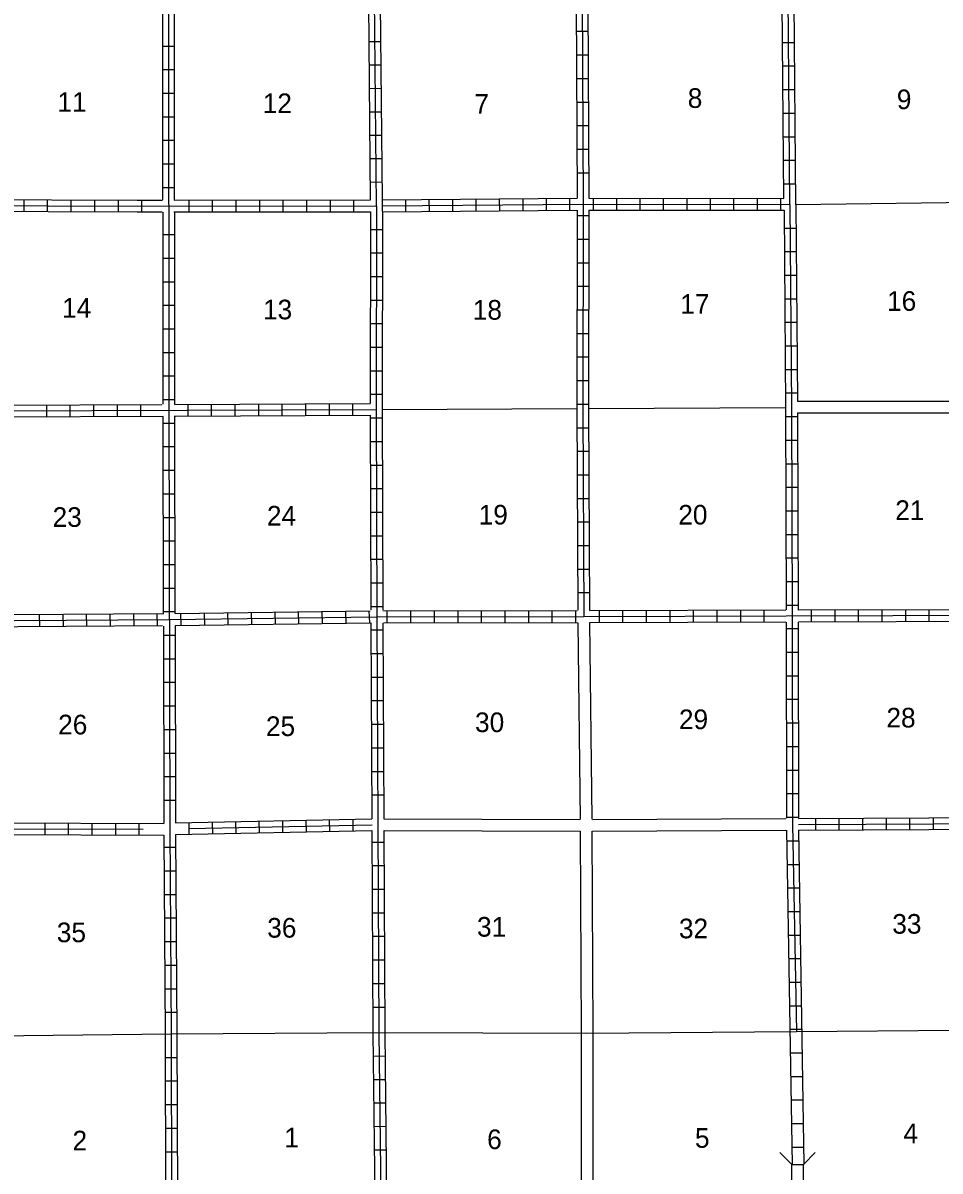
# Model space of a CAD drawing. Extents: x 1605906 to 2219167, y 16348238 to 16763675.
# Drawn here: x 1830132 to 1853485, y 16465354 to 16494584 of the extents above; entities that cross this region are included whole.
import ezdxf

# ---------------------------------------------------------------- set-up
doc = ezdxf.new("R2010")
doc.units = 0
for name, color, linetype in [('L10', 7, 'Continuous'), ('L11', 7, 'Continuous'), ('L13', 7, 'Continuous'), ('L14', 7, 'Continuous'), ('L18', 7, 'Continuous'), ('L4', 7, 'Continuous'), ('L8', 7, 'Continuous'), ('L9', 7, 'Continuous')]:
    doc.layers.add(name, color=color, linetype=linetype)

msp = doc.modelspace()

# ---------------------------------------------------------------- linework, layer by layer
at = {"layer": 'L10'}
for points in [[(1844261, 16479314), (1844319, 16474305)], [(1844561, 16479322), (1844619, 16474314)], [(1839327, 16474322), (1844302, 16474305)], [(1844636, 16474305), (1849560, 16474330)], [(1839327, 16474022), (1844319, 16474005)], [(1844319, 16474005), (1844344, 16468863), (1844344, 16463772)], [(1844619, 16474005), (1844644, 16468863), (1844644, 16463763)], [(1844636, 16474005), (1849560, 16474030)]]:
    msp.add_lwpolyline(points, dxfattribs=at)
at = {"layer": 'L11'}
for p, q in [((1849852, 16484955), (1854810, 16484955)), ((1849852, 16484655), (1854810, 16484655))]:
    msp.add_line(p, q, dxfattribs=at)
at = {"layer": 'L13'}
for p, q in [((1839277, 16484747), (1844235, 16484772)), ((1844535, 16484772), (1849553, 16484797))]:
    msp.add_line(p, q, dxfattribs=at)
at = {"layer": 'L18'}
for p, q in [((1849710, 16465522), (1849402, 16465822)), ((1850010, 16465522), (1850302, 16465822)), ((1849710, 16465522), (1850010, 16465522)), ((1849710, 16464922), (1849710, 16465522)), ((1850010, 16464922), (1850010, 16465522))]:
    msp.add_line(p, q, dxfattribs=at)
at = {"layer": 'L4'}
for points in [[(1849810, 16489966), (1854935, 16490030), (1860193, 16490022), (1861277, 16490022)], [(1839194, 16468880), (1844494, 16468863), (1849827, 16468905), (1853960, 16468938)], [(1812778, 16468722), (1818078, 16468747), (1823370, 16468755), (1828644, 16468788), (1833903, 16468847), (1839194, 16468880)]]:
    msp.add_lwpolyline(points, dxfattribs=at)
at = {"layer": 'L8'}
for p, q in [((1838986, 16490080), (1838937, 16495080)), ((1839286, 16490080), (1839237, 16495080)), ((1844227, 16494372), (1844527, 16494372)), ((1839246, 16494107), (1838948, 16494104)), ((1849477, 16494089), (1849777, 16494089)), ((1833686, 16493997), (1833986, 16493997)), ((1844227, 16493772), (1844527, 16493772)), ((1839252, 16493510), (1838953, 16493507)), ((1849485, 16493489), (1849785, 16493489)), ((1833686, 16493397), (1833986, 16493397)), ((1844227, 16493172), (1844527, 16493172)), ((1839258, 16492913), (1838959, 16492910)), ((1849485, 16492889), (1849785, 16492889)), ((1833686, 16492797), (1833986, 16492797)), ((1839263, 16492317), (1838965, 16492314)), ((1844236, 16492572), (1844536, 16492572)), ((1833686, 16492197), (1833986, 16492197)), ((1849494, 16492289), (1849794, 16492289)), ((1839269, 16491720), (1838971, 16491717)), ((1844236, 16491972), (1844536, 16491972)), ((1833686, 16491597), (1833986, 16491597)), ((1849494, 16491689), (1849794, 16491689)), ((1839275, 16491124), (1838977, 16491121)), ((1844236, 16491372), (1844536, 16491372)), ((1833686, 16490997), (1833986, 16490997)), ((1849502, 16491089), (1849802, 16491089)), ((1844244, 16490772), (1844544, 16490772)), ((1833686, 16490397), (1833986, 16490397)), ((1839281, 16490527), (1838983, 16490524)), ((1849510, 16490489), (1849810, 16490489)), ((1830161, 16489780), (1830161, 16490080)), ((1830761, 16489780), (1830761, 16490080)), ((1831361, 16489780), (1831361, 16490080)), ((1831961, 16489772), (1831961, 16490072)), ((1832561, 16489772), (1832561, 16490072)), ((1833161, 16489772), (1833161, 16490072)), ((1834361, 16489772), (1834361, 16490072)), ((1834961, 16489772), (1834961, 16490072)), ((1835561, 16489772), (1835561, 16490072)), ((1836161, 16489780), (1836161, 16490080)), ((1836761, 16489780), (1836761, 16490080)), ((1837361, 16489780), (1837361, 16490080)), ((1837961, 16489780), (1837961, 16490080)), ((1838561, 16489780), (1838561, 16490080)), ((1839289, 16489781), (1839286, 16490079)), ((1839885, 16489786), (1839883, 16490084)), ((1840482, 16489791), (1840480, 16490089)), ((1841079, 16489796), (1841076, 16490094)), ((1841675, 16489801), (1841673, 16490099)), ((1842272, 16489805), (1842269, 16490104)), ((1842868, 16489810), (1842866, 16490109)), ((1843465, 16489815), (1843462, 16490113)), ((1844061, 16489820), (1844059, 16490118)), ((1844657, 16489822), (1844657, 16490121)), ((1845253, 16489821), (1845254, 16490120)), ((1845850, 16489820), (1845850, 16490119)), ((1846446, 16489820), (1846447, 16490118)), ((1847043, 16489819), (1847044, 16490117)), ((1847640, 16489818), (1847640, 16490116)), ((1848236, 16489817), (1848237, 16490115)), ((1848833, 16489816), (1848833, 16490114)), ((1849430, 16489815), (1849430, 16490113)), ((1844544, 16489672), (1844244, 16489672)), ((1833694, 16489197), (1833994, 16489197)), ((1838986, 16489330), (1839286, 16489330)), ((1849519, 16489364), (1849819, 16489364)), ((1844544, 16489072), (1844244, 16489072)), ((1833694, 16488597), (1833994, 16488597)), ((1838986, 16488730), (1839286, 16488730)), ((1849519, 16488764), (1849819, 16488764)), ((1844544, 16488472), (1844244, 16488472)), ((1833694, 16487997), (1833994, 16487997)), ((1838986, 16488130), (1839286, 16488130)), ((1849527, 16488164), (1849827, 16488164)), ((1844544, 16487872), (1844244, 16487872)), ((1833694, 16487397), (1833994, 16487397)), ((1838986, 16487530), (1839286, 16487530)), ((1849527, 16487564), (1849827, 16487564)), ((1844536, 16487272), (1844236, 16487272)), ((1833694, 16486797), (1833994, 16486797)), ((1838977, 16486930), (1839277, 16486930)), ((1849535, 16486964), (1849835, 16486964)), ((1844536, 16486672), (1844236, 16486672)), ((1833694, 16486197), (1833994, 16486197)), ((1838977, 16486330), (1839277, 16486330)), ((1849535, 16486364), (1849835, 16486364)), ((1844536, 16486072), (1844236, 16486072)), ((1833694, 16485597), (1833994, 16485597)), ((1838977, 16485730), (1839277, 16485730)), ((1849544, 16485764), (1849844, 16485764)), ((1844536, 16485472), (1844236, 16485472)), ((1833694, 16484997), (1833994, 16484997)), ((1838977, 16485130), (1839277, 16485130)), ((1849552, 16485164), (1849852, 16485164)), ((1823311, 16484680), (1839127, 16484747)), ((1823461, 16484830), (1833669, 16484872)), ((1830728, 16484864), (1830728, 16484564)), ((1831328, 16484864), (1831328, 16484564)), ((1831928, 16484864), (1831928, 16484564)), ((1832528, 16484872), (1832528, 16484572)), ((1833128, 16484872), (1833128, 16484572)), ((1833994, 16484872), (1838977, 16484897)), ((1834328, 16484880), (1834328, 16484580)), ((1834928, 16484880), (1834928, 16484580)), ((1835528, 16484880), (1835528, 16484580)), ((1836128, 16484880), (1836128, 16484580)), ((1836727, 16484889), (1836727, 16484589)), ((1837327, 16484889), (1837327, 16484589)), ((1837927, 16484889), (1837927, 16484589)), ((1838527, 16484897), (1838527, 16484597)), ((1844536, 16484872), (1844236, 16484872)), ((1823461, 16484530), (1833703, 16484572)), ((1834019, 16484572), (1838977, 16484597)), ((1838977, 16484530), (1839277, 16484530)), ((1849552, 16484564), (1849852, 16484564)), ((1833694, 16484397), (1833994, 16484397)), ((1844536, 16484272), (1844236, 16484272)), ((1838977, 16483930), (1839277, 16483930)), ((1849552, 16483964), (1849852, 16483964)), ((1833694, 16483797), (1833994, 16483797)), ((1844544, 16483672), (1844244, 16483672)), ((1838986, 16483330), (1839286, 16483330)), ((1849560, 16483364), (1849860, 16483364)), ((1833694, 16483197), (1833994, 16483197)), ((1844544, 16483072), (1844244, 16483072)), ((1838986, 16482730), (1839286, 16482730)), ((1849560, 16482764), (1849860, 16482764)), ((1833703, 16482597), (1834003, 16482597)), ((1844544, 16482472), (1844244, 16482472)), ((1838986, 16482130), (1839286, 16482130)), ((1849560, 16482164), (1849860, 16482164)), ((1833703, 16481997), (1834003, 16481997)), ((1844552, 16481872), (1844252, 16481872)), ((1838986, 16481530), (1839286, 16481530)), ((1849560, 16481564), (1849860, 16481564)), ((1833703, 16481397), (1834003, 16481397)), ((1844552, 16481272), (1844252, 16481272)), ((1838986, 16480930), (1839286, 16480930)), ((1849560, 16480964), (1849860, 16480964)), ((1833703, 16480797), (1834003, 16480797)), ((1844552, 16480672), (1844252, 16480672)), ((1838994, 16480330), (1839294, 16480330)), ((1849569, 16480364), (1849869, 16480364)), ((1833703, 16480197), (1834003, 16480197)), ((1844561, 16480072), (1844261, 16480072)), ((1838994, 16479730), (1839294, 16479730)), ((1849569, 16479764), (1849869, 16479764)), ((1830561, 16479222), (1830553, 16479522)), ((1831161, 16479230), (1831153, 16479530)), ((1831761, 16479230), (1831753, 16479530)), ((1832361, 16479239), (1832353, 16479539)), ((1832961, 16479239), (1832953, 16479539)), ((1833561, 16479247), (1833553, 16479547)), ((1833703, 16479597), (1834003, 16479597)), ((1834161, 16479247), (1834153, 16479547)), ((1834761, 16479255), (1834753, 16479555)), ((1835361, 16479264), (1835353, 16479564)), ((1835961, 16479272), (1835953, 16479572)), ((1836561, 16479280), (1836552, 16479580)), ((1837161, 16479289), (1837152, 16479589)), ((1837761, 16479297), (1837752, 16479597)), ((1838361, 16479305), (1838352, 16479605)), ((1838961, 16479314), (1838952, 16479614)), ((1839402, 16479614), (1839402, 16479314)), ((1840002, 16479614), (1840002, 16479314)), ((1840602, 16479614), (1840602, 16479314)), ((1841202, 16479614), (1841202, 16479314)), ((1841802, 16479622), (1841802, 16479322)), ((1842402, 16479622), (1842402, 16479322)), ((1843002, 16479622), (1843002, 16479322)), ((1843602, 16479622), (1843602, 16479322)), ((1844202, 16479622), (1844202, 16479322)), ((1844802, 16479622), (1844802, 16479322)), ((1845402, 16479622), (1845402, 16479322)), ((1846002, 16479630), (1846002, 16479330)), ((1846602, 16479630), (1846602, 16479330)), ((1847202, 16479630), (1847202, 16479330)), ((1847802, 16479630), (1847802, 16479330)), ((1848402, 16479639), (1848402, 16479339)), ((1849002, 16479639), (1849002, 16479339)), ((1850202, 16479639), (1850202, 16479339)), ((1850802, 16479639), (1850802, 16479339)), ((1851402, 16479647), (1851402, 16479347)), ((1852002, 16479647), (1852002, 16479347)), ((1852602, 16479647), (1852602, 16479347)), ((1853202, 16479647), (1853202, 16479347)), ((1849569, 16479164), (1849869, 16479164)), ((1833711, 16478997), (1834011, 16478997)), ((1838994, 16479130), (1839294, 16479130)), ((1849569, 16478564), (1849869, 16478564)), ((1833711, 16478397), (1834011, 16478397)), ((1839002, 16478530), (1839302, 16478530)), ((1833711, 16477797), (1834011, 16477797)), ((1839002, 16477930), (1839302, 16477930)), ((1849569, 16477964), (1849869, 16477964)), ((1833711, 16477197), (1834011, 16477197)), ((1839002, 16477330), (1839302, 16477330)), ((1849569, 16477364), (1849869, 16477364)), ((1833711, 16476597), (1834011, 16476597)), ((1839011, 16476730), (1839311, 16476730)), ((1849577, 16476764), (1849877, 16476764)), ((1833711, 16475997), (1834011, 16475997)), ((1839011, 16476130), (1839311, 16476130)), ((1849577, 16476164), (1849877, 16476164)), ((1833719, 16475397), (1834019, 16475397)), ((1839011, 16475530), (1839311, 16475530)), ((1849577, 16475564), (1849877, 16475564)), ((1833719, 16474797), (1834019, 16474797)), ((1839019, 16474930), (1839319, 16474930)), ((1849577, 16474964), (1849877, 16474964)), ((1828769, 16474222), (1833719, 16474205)), ((1830694, 16473914), (1830694, 16474214)), ((1831294, 16473914), (1831294, 16474214)), ((1831894, 16473914), (1831894, 16474214)), ((1832494, 16473905), (1832494, 16474205)), ((1833094, 16473905), (1833094, 16474205)), ((1834353, 16474228), (1834359, 16473929)), ((1834949, 16474240), (1834955, 16473941)), ((1835546, 16474251), (1835552, 16473953)), ((1836142, 16474263), (1836148, 16473965)), ((1836739, 16474275), (1836745, 16473977)), ((1837335, 16474287), (1837341, 16473989)), ((1837932, 16474299), (1837938, 16474001)), ((1838528, 16474311), (1838534, 16474013)), ((1849577, 16474364), (1849877, 16474364)), ((1850310, 16474330), (1850310, 16474030)), ((1850910, 16474338), (1850910, 16474038)), ((1851510, 16474338), (1851510, 16474038)), ((1852110, 16474338), (1852110, 16474038)), ((1852710, 16474347), (1852710, 16474047)), ((1853310, 16474347), (1853310, 16474047)), ((1823495, 16474088), (1833194, 16474055)), ((1828778, 16473922), (1833719, 16473905)), ((1833719, 16473597), (1834019, 16473597)), ((1839019, 16473730), (1839319, 16473730)), ((1849585, 16473763), (1849885, 16473763)), ((1839027, 16473130), (1839327, 16473130)), ((1849594, 16473163), (1849894, 16473163)), ((1833728, 16472997), (1834028, 16472997)), ((1839027, 16472530), (1839327, 16472530)), ((1849610, 16472563), (1849910, 16472563)), ((1833728, 16472397), (1834028, 16472397)), ((1839027, 16471930), (1839327, 16471930)), ((1849619, 16471963), (1849919, 16471963)), ((1833736, 16471797), (1834036, 16471797)), ((1839036, 16471330), (1839336, 16471330)), ((1849627, 16471363), (1849927, 16471363)), ((1833736, 16471197), (1834036, 16471197)), ((1839036, 16470730), (1839336, 16470730)), ((1849644, 16470763), (1849944, 16470763)), ((1833744, 16470597), (1834044, 16470597)), ((1839036, 16470130), (1839336, 16470130)), ((1849652, 16470163), (1849952, 16470163)), ((1833744, 16469997), (1834044, 16469997)), ((1839044, 16469530), (1839344, 16469530)), ((1849669, 16469563), (1849960, 16469563)), ((1833753, 16469397), (1834053, 16469397)), ((1849677, 16468963), (1849977, 16468963)), ((1833753, 16468847), (1833769, 16463688)), ((1834053, 16468848), (1834069, 16463689)), ((1839044, 16468877), (1839103, 16463697)), ((1839045, 16468877), (1839343, 16468880)), ((1839194, 16468878), (1839253, 16463695)), ((1839344, 16468880), (1839403, 16463697)), ((1849677, 16468363), (1849977, 16468363)), ((1833753, 16468247), (1834053, 16468247)), ((1839052, 16468280), (1839350, 16468284)), ((1849683, 16467763), (1849977, 16467763)), ((1833753, 16467647), (1834053, 16467647)), ((1839058, 16467684), (1839357, 16467687)), ((1849693, 16467163), (1849993, 16467163)), ((1833753, 16467047), (1834053, 16467047)), ((1839065, 16467087), (1839364, 16467090)), ((1833753, 16466447), (1834053, 16466447)), ((1839072, 16466490), (1839370, 16466494)), ((1849703, 16466563), (1850003, 16466563)), ((1833753, 16465847), (1834053, 16465847)), ((1839079, 16465894), (1839377, 16465897)), ((1849713, 16465963), (1850014, 16465963))]:
    msp.add_line(p, q, dxfattribs=at)
for points in [[(1839136, 16489930), (1839086, 16495230), (1839077, 16500472), (1839027, 16505722), (1838977, 16511064), (1838902, 16516264)], [(1849660, 16489964), (1849577, 16500555), (1849544, 16505797), (1849402, 16516289)], [(1844344, 16500372), (1844369, 16495255), (1844394, 16489972)], [(1839138, 16489929), (1839086, 16495230)], [(1833686, 16495048), (1833686, 16490080)], [(1833836, 16495197), (1833844, 16484722), (1833869, 16474072), (1833903, 16468847)], [(1833986, 16495048), (1833986, 16490072)], [(1844219, 16495097), (1844243, 16490121)], [(1844519, 16495097), (1844543, 16490122)], [(1849509, 16490114), (1849469, 16495114)], [(1849810, 16489964), (1849769, 16495122)], [(1828678, 16490089), (1833044, 16490072), (1833686, 16490072)], [(1833986, 16490072), (1838986, 16490080)], [(1839286, 16490080), (1844243, 16490121)], [(1839288, 16489930), (1844394, 16489972), (1849660, 16489964)], [(1844394, 16489972), (1844386, 16484755), (1844411, 16479472)], [(1844543, 16490122), (1849509, 16490114)], [(1849660, 16489964), (1849702, 16484797), (1849719, 16479489), (1849727, 16474180), (1849827, 16468905)], [(1849810, 16489964), (1849852, 16484955)], [(1823370, 16468755), (1823345, 16474088), (1823320, 16479339), (1823311, 16484680), (1823261, 16488755), (1823845, 16489897), (1828503, 16489939), (1833044, 16489922), (1839136, 16489930)], [(1823461, 16484839), (1823411, 16488722), (1823936, 16489747), (1828503, 16489789), (1833044, 16489772), (1833678, 16489772)], [(1833694, 16489764), (1833694, 16484880)], [(1833978, 16489772), (1838986, 16489780)], [(1833994, 16489764), (1833994, 16484880)], [(1838986, 16489780), (1838977, 16484897)], [(1839136, 16489930), (1839127, 16484747), (1839144, 16479464), (1839169, 16474172), (1839194, 16468880)], [(1839286, 16489780), (1839277, 16484747)], [(1839286, 16489780), (1844244, 16489821)], [(1844244, 16489821), (1844235, 16484772)], [(1844544, 16489822), (1844535, 16484772)], [(1844544, 16489822), (1849512, 16489814)], [(1849512, 16489814), (1849553, 16484797)], [(1839277, 16484747), (1839294, 16479639)], [(1844235, 16484772), (1844261, 16479630)], [(1844535, 16484772), (1844561, 16479630)], [(1849552, 16484797), (1849569, 16479639)], [(1833694, 16484564), (1833703, 16479547)], [(1833994, 16484580), (1834003, 16479547)], [(1838977, 16484597), (1838994, 16479639)], [(1849852, 16484655), (1849869, 16479630)], [(1812753, 16479339), (1813470, 16478914), (1814045, 16479039), (1814820, 16479364), (1823170, 16479339), (1828594, 16479364), (1833861, 16479397), (1839144, 16479464)], [(1823470, 16479489), (1828594, 16479514), (1833719, 16479547)], [(1834011, 16479547), (1838977, 16479614)], [(1839144, 16479464), (1844411, 16479472), (1849569, 16479489), (1855002, 16479505)], [(1839294, 16479614), (1844244, 16479622)], [(1844561, 16479622), (1849560, 16479639)], [(1849885, 16479639), (1854852, 16479655)], [(1828769, 16479214), (1833686, 16479247)], [(1833711, 16479230), (1833719, 16474205)], [(1834011, 16479247), (1838994, 16479313)], [(1834011, 16479239), (1834019, 16474222)], [(1838994, 16479313), (1839019, 16474322)], [(1839294, 16479305), (1839319, 16474314)], [(1839311, 16479314), (1844252, 16479322)], [(1844569, 16479322), (1849560, 16479339)], [(1849569, 16479330), (1849577, 16474338)], [(1849869, 16479330), (1849877, 16474330)], [(1849885, 16479339), (1854860, 16479355)], [(1834019, 16474222), (1839019, 16474322)], [(1834356, 16474079), (1839022, 16474172)], [(1849877, 16474180), (1855027, 16474205), (1860368, 16474205), (1865502, 16474147), (1870710, 16474172)], [(1849885, 16474330), (1854860, 16474355)], [(1833719, 16473905), (1833753, 16468847)], [(1834019, 16473922), (1839019, 16474022)], [(1834019, 16473922), (1834053, 16468847)], [(1839019, 16474022), (1839044, 16468880)], [(1839319, 16474022), (1839344, 16468880)], [(1849577, 16474030), (1849721, 16465522)], [(1849877, 16474030), (1854852, 16474055)], [(1849877, 16474030), (1850021, 16465522)]]:
    msp.add_lwpolyline(points, dxfattribs=at)
at = {"layer": 'L9'}
msp.add_line((1833903, 16468847), (1833936, 16458213), dxfattribs=at)

# ---------------------------------------------------------------- texts
at = {"layer": 'L14'}
for s, p in [('8', (1847061, 16492422)), ('9', (1852385, 16492389)), ('11', (1831011, 16492322)), ('12', (1836236, 16492289)), ('7', (1841627, 16492272)), ('17', (1846869, 16487180)), ('16', (1852135, 16487255)), ('14', (1831128, 16487080)), ('13', (1836244, 16487039)), ('18', (1841586, 16487030)), ('21', (1852344, 16481930)), ('23', (1830886, 16481755)), ('24', (1836344, 16481789)), ('19', (1841736, 16481814)), ('20', (1846819, 16481814)), ('29', (1846836, 16476605)), ('28', (1852119, 16476647)), ('26', (1831028, 16476472)), ('25', (1836319, 16476430)), ('30', (1841644, 16476530)), ('33', (1852269, 16471397)), ('35', (1830994, 16471180)), ('36', (1836352, 16471297)), ('31', (1841694, 16471322)), ('32', (1846836, 16471280)), ('2', (1831394, 16465880)), ('1', (1836786, 16465955)), ('6', (1841952, 16465913)), ('5', (1847244, 16465947)), ('4', (1852552, 16466063))]:
    msp.add_text(s, height=500, rotation=360, dxfattribs=at).set_placement(p)

doc.saveas('drawing.dxf')
